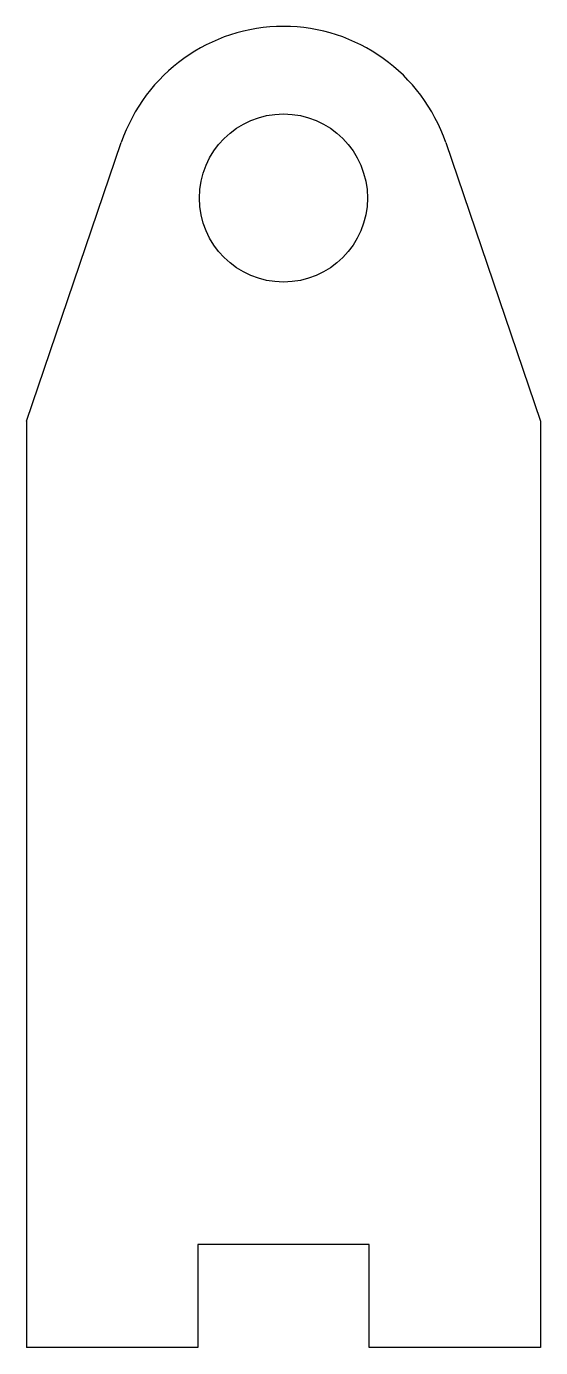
# Model space of a CAD drawing. Header units: millimetres. Extents: x 21.4 to 36.4, y -2.6 to 36.
import ezdxf

# ---------------------------------------------------------------- set-up
doc = ezdxf.new("R2010")
doc.units = ezdxf.units.MM
doc.layers.add('Corte exterior', color=1, linetype='Continuous', true_color=0xff0000)

msp = doc.modelspace()

# ---------------------------------------------------------------- linework, layer by layer
at = {"layer": 'Corte exterior'}
for p, q in [((21.406, 24.45), (24.173, 32.564)), ((33.638, 32.564), (36.406, 24.45)), ((21.406, 24.45), (21.406, -2.55)), ((36.406, 24.45), (36.406, -2.55)), ((26.406, 0.45), (26.406, -2.55)), ((31.406, 0.45), (26.406, 0.45)), ((31.406, -2.55), (31.406, 0.45)), ((26.406, -2.55), (21.406, -2.55)), ((36.406, -2.55), (31.406, -2.55))]:
    msp.add_line(p, q, dxfattribs=at)
msp.add_circle((28.904, 30.95), 2.45, dxfattribs=at)
msp.add_arc((28.906, 30.95), 5, 18.8344, 161.1656, dxfattribs=at)

doc.saveas('drawing.dxf')
